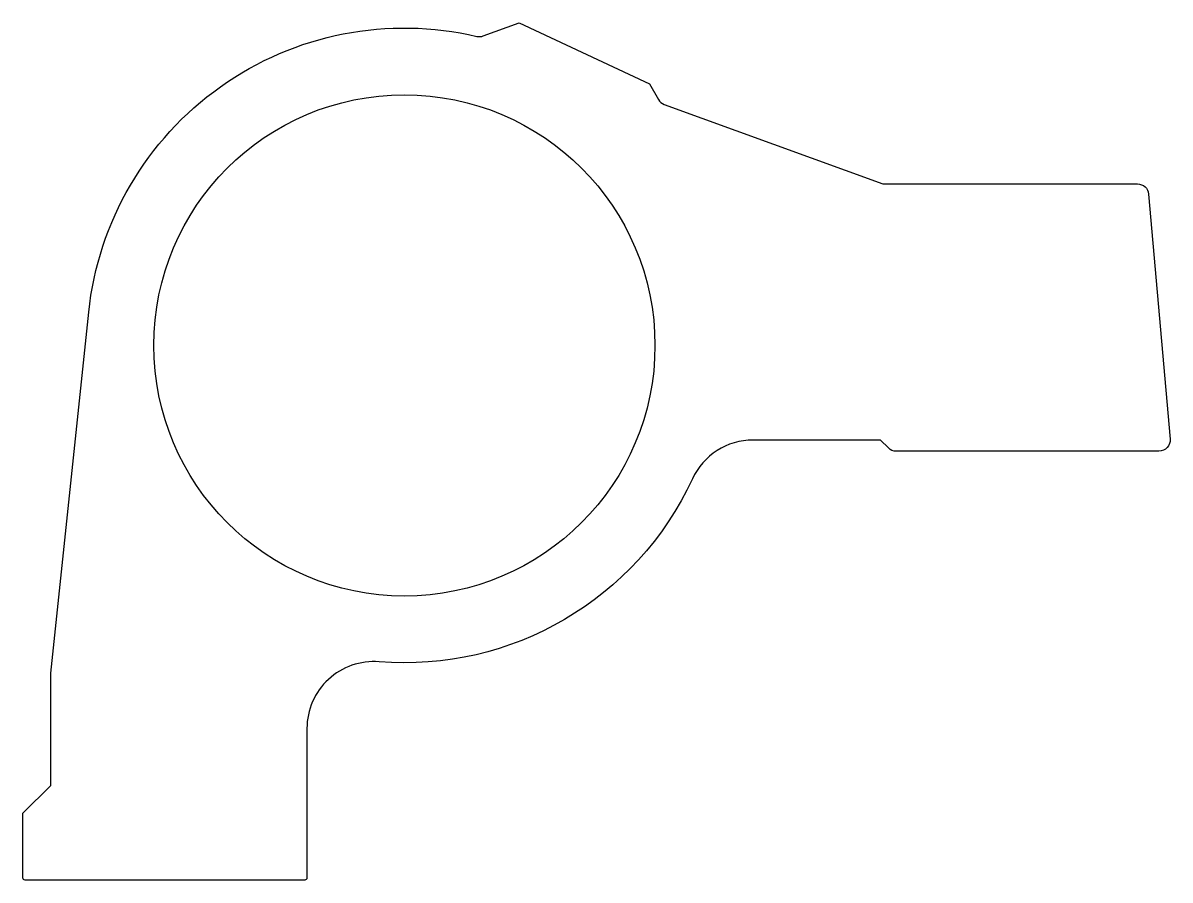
# Model space of a CAD drawing. Extents: x 916 to 1019, y -51 to 26.
import ezdxf

# ---------------------------------------------------------------- set-up
doc = ezdxf.new("R2010")
doc.units = 0
doc.header["$LTSCALE"] = 15
doc.layers.get('0').update_dxf_attribs({"linetype": 'CONTINUOUS'})

msp = doc.modelspace()

# ---------------------------------------------------------------- linework, layer by layer
at = {"ltscale": 0.05}
msp.add_lwpolyline([(922.16, -0.31, -0.45158), (957.01, 24.45, 0.145924), (957.58, 24.49), (960.8, 25.66), (972.5, 20.2), (973.32, 18.79, 0.176327), (973.84, 18.35), (993.46, 11.21), (1016.33, 11.21, -0.388879), (1017.32, 10.3), (1019.25, -11.7, -0.440011), (1018.25, -12.79), (994.66, -12.79, -0.198912), (993.96, -12.5), (993.25, -11.79), (981.81, -11.79, 0.29217), (976.36, -15.27, -0.313951), (948.23, -31.7, 0.437783), (941.75, -37.68), (941.75, -51.09, -0.414214), (941.55, -51.29), (916.45, -51.29, -0.414214), (916.25, -51.09), (916.25, -45.29), (918.75, -42.79), (918.75, -32.72), (922.16, -0.31)], format="xyb", dxfattribs=at)
msp.add_circle((950.5, -3.29), 22.5, dxfattribs=at)

doc.saveas('drawing.dxf')
